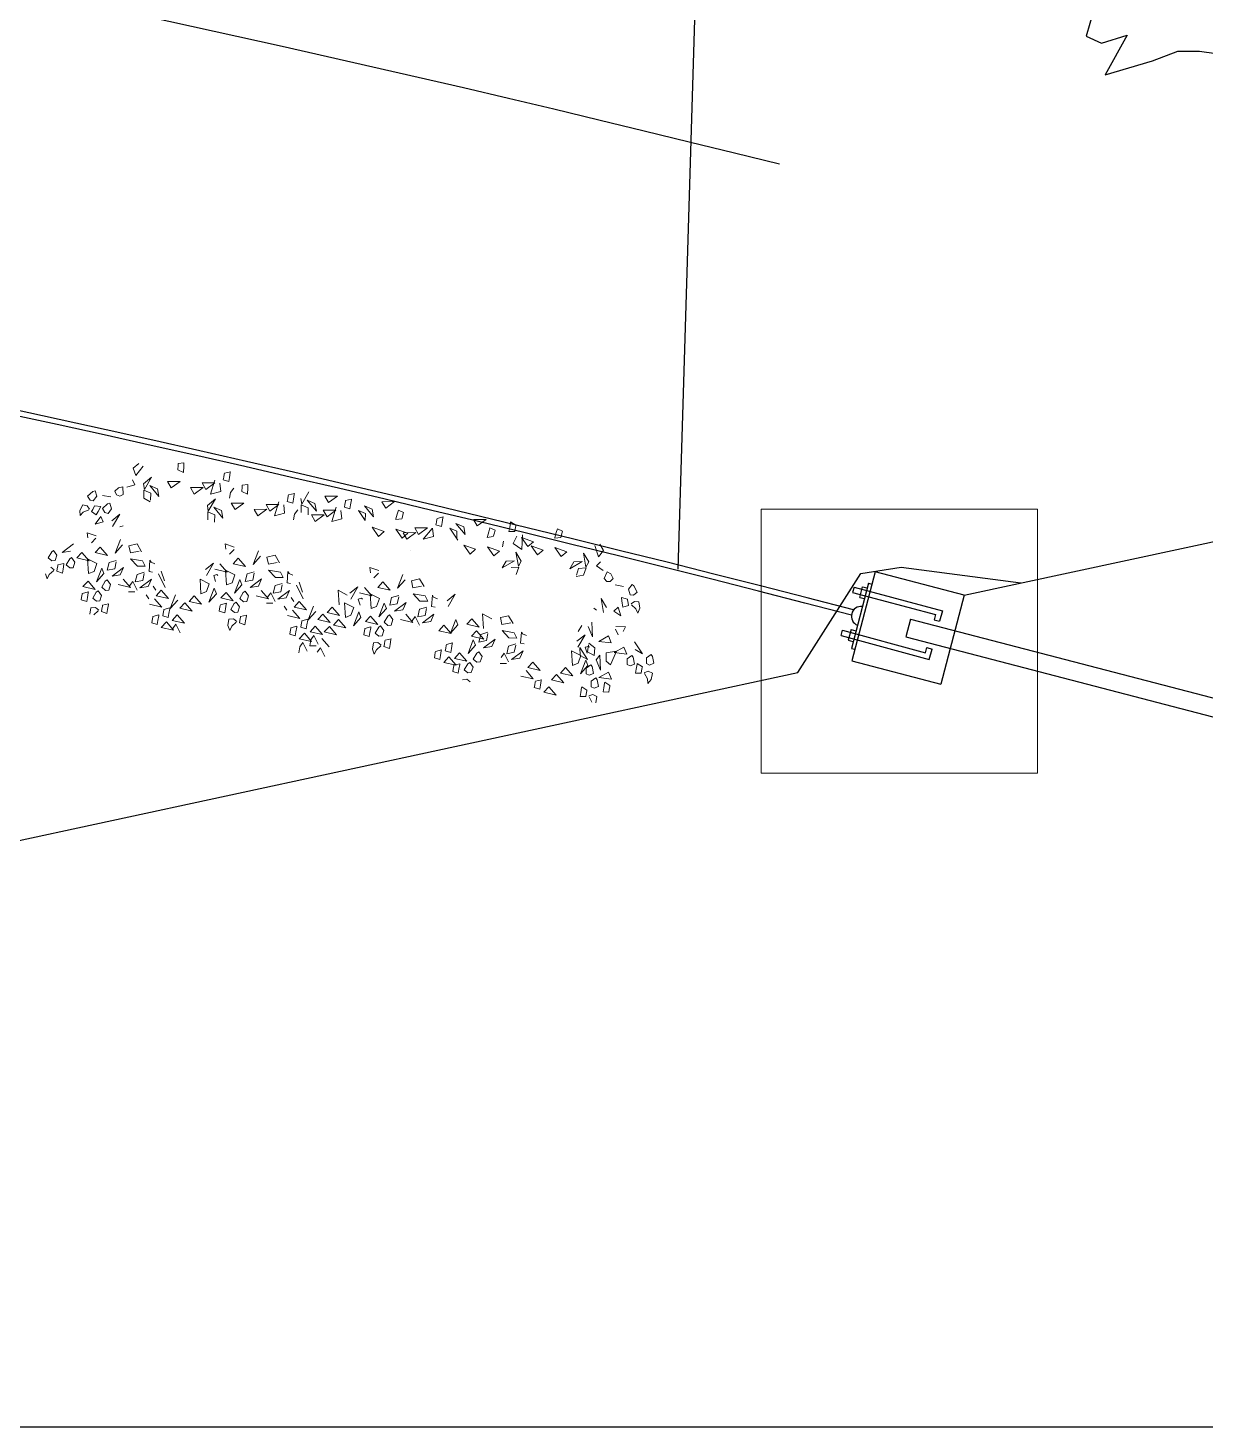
# Model space of a CAD drawing. Header units: metres. Extents: x 10 to 239, y 2 to 253.
# Drawn here: x 52.68 to 59.08, y 224.44 to 232.05 of the extents above; entities that cross this region are included whole.
import ezdxf

# ---------------------------------------------------------------- set-up
doc = ezdxf.new("R2010")
doc.units = ezdxf.units.M
doc.header["$MEASUREMENT"] = 0
doc.layers.add('1', color=7, linetype='Continuous')
doc.layers.add('bloques ARBOLES', color=7, linetype='Continuous', true_color=0xb8d897)
doc.layers.add('bloques veg', color=7, linetype='Continuous', lineweight=0, true_color=0xbbd5a5)

# ---------------------------------------------------------------- blocks, each defined once
blk = doc.blocks.new('A$C144059AC')
at = {"layer": 'bloques veg'}
for p, q in [((0.5767, 0.8238), (0.5495, 0.8168)), ((0.5789, 0.8041), (0.5767, 0.8238)), ((0.3592, 0.7839), (0.3363, 0.7562)), ((0.3363, 0.7562), (0.3554, 0.7228)), ((0.3554, 0.7228), (0.3823, 0.7744)), ((0.5495, 0.8168), (0.5508, 0.8049)), ((0.5508, 0.8049), (0.5526, 0.7891)), ((0.5526, 0.7891), (0.5531, 0.7852)), ((0.5531, 0.7852), (0.582, 0.7765)), ((0.5816, 0.7804), (0.5789, 0.8041)), ((0.582, 0.7765), (0.5816, 0.7804)), ((0.7311, 0.6951), (0.74, 0.7666)), ((0.7661, 0.7549), (0.7776, 0.7161)), ((0.7804, 0.8068), (0.8082, 0.8188)), ((0.7804, 0.8029), (0.7804, 0.8068)), ((0.7804, 0.787), (0.7804, 0.8029)), ((0.7804, 0.7751), (0.7804, 0.787)), ((0.8082, 0.7711), (0.7804, 0.7751)), ((0.8082, 0.8188), (0.8082, 0.8148)), ((0.8082, 0.8148), (0.8082, 0.7909)), ((0.8082, 0.7909), (0.8082, 0.7711)), ((0.9032, 0.7719), (0.876, 0.7649)), ((0.876, 0.7649), (0.8774, 0.753)), ((0.9055, 0.7522), (0.9032, 0.7719)), ((1.107, 0.7549), (1.1348, 0.7668)), ((1.107, 0.751), (1.107, 0.7549)), ((1.1348, 0.7668), (1.1348, 0.7629)), ((1.1348, 0.7629), (1.1348, 0.739)), ((1.2033, 0.787), (1.1794, 0.7217)), ((1.2837, 0.7797), (1.3448, 0.7903)), ((1.3068, 0.7517), (1.2837, 0.7797)), ((1.3448, 0.7903), (1.3068, 0.7517)), ((1.3877, 0.775), (1.4156, 0.7869)), ((1.3877, 0.771), (1.3877, 0.775)), ((1.3877, 0.7551), (1.3877, 0.771)), ((1.3877, 0.7432), (1.3877, 0.7551)), ((1.4156, 0.7869), (1.4156, 0.7829)), ((1.4156, 0.7829), (1.4156, 0.7591)), ((1.4156, 0.7591), (1.4156, 0.7392)), ((1.4828, 0.7656), (1.5364, 0.7203)), ((1.523, 0.7564), (1.4828, 0.7656)), ((1.5364, 0.7203), (1.523, 0.7564)), ((1.5644, 0.7997), (1.6255, 0.8104)), ((1.5876, 0.7717), (1.5644, 0.7997)), ((1.6255, 0.8104), (1.5876, 0.7717)), ((1.6483, 0.7522), (1.6505, 0.7719)), ((1.6505, 0.7719), (1.6777, 0.7649)), ((1.6777, 0.7649), (1.6764, 0.753)), ((1.844, 0.7649), (1.8718, 0.7769)), ((1.844, 0.761), (1.844, 0.7649)), ((1.844, 0.7451), (1.844, 0.761)), ((1.8718, 0.7769), (1.8718, 0.7729)), ((1.8718, 0.7729), (1.8718, 0.7491)), ((1.9793, 0.7463), (1.9391, 0.7556)), ((1.9391, 0.7556), (1.9927, 0.7103)), ((2.0207, 0.7897), (2.0818, 0.8004)), ((2.0438, 0.7617), (2.0207, 0.7897)), ((2.0818, 0.8004), (2.0438, 0.7617)), ((2.1045, 0.7422), (2.1067, 0.7619)), ((2.1067, 0.7619), (2.1339, 0.7549)), ((2.1339, 0.7549), (2.1326, 0.743)), ((2.2296, 0.7968), (2.2018, 0.8087)), ((2.2018, 0.8087), (2.2018, 0.8048)), ((2.2018, 0.8048), (2.2018, 0.7809)), ((2.2018, 0.7809), (2.2018, 0.7611)), ((2.2018, 0.7611), (2.2296, 0.765)), ((2.2296, 0.7928), (2.2296, 0.7968)), ((2.2296, 0.777), (2.2296, 0.7928)), ((2.2296, 0.765), (2.2296, 0.777)), ((2.2788, 0.6851), (2.27, 0.7566)), ((2.4569, 0.7752), (2.428, 0.7664)), ((2.428, 0.7664), (2.4284, 0.7704)), ((2.4284, 0.7704), (2.4311, 0.7941)), ((2.4311, 0.7941), (2.4333, 0.8138)), ((2.4333, 0.8138), (2.4605, 0.8068)), ((2.4574, 0.7791), (2.4569, 0.7752)), ((2.4592, 0.7949), (2.4574, 0.7791)), ((2.4605, 0.8068), (2.4592, 0.7949)), ((2.6546, 0.7128), (2.6277, 0.7644)), ((2.6507, 0.7739), (2.6736, 0.7462)), ((0.3584, 0.6776), (0.342, 0.7002)), ((0.3982, 0.6895), (0.4315, 0.7277)), ((0.4076, 0.6624), (0.3982, 0.6895)), ((0.4315, 0.7277), (0.4076, 0.6624)), ((0.4704, 0.677), (0.4303, 0.6863)), ((0.4303, 0.6863), (0.4838, 0.6409)), ((0.5118, 0.7204), (0.5729, 0.731)), ((0.535, 0.6924), (0.5118, 0.7204)), ((0.5729, 0.731), (0.535, 0.6924)), ((0.6279, 0.7094), (0.689, 0.7201)), ((0.651, 0.6814), (0.6279, 0.7094)), ((0.689, 0.7201), (0.651, 0.6814)), ((0.681, 0.7419), (0.7421, 0.7525)), ((0.7041, 0.7139), (0.681, 0.7419)), ((0.7421, 0.7525), (0.7041, 0.7139)), ((0.7776, 0.7161), (0.7311, 0.6951)), ((0.8381, 0.7436), (0.8262, 0.72)), ((0.8262, 0.72), (0.8264, 0.6908)), ((0.8774, 0.753), (0.8792, 0.7372)), ((0.8792, 0.7372), (0.8796, 0.7333)), ((0.8796, 0.7333), (0.9086, 0.7246)), ((0.9081, 0.7285), (0.9055, 0.7522)), ((0.9086, 0.7246), (0.9081, 0.7285)), ((1.0075, 0.69), (1.0686, 0.7006)), ((1.0307, 0.662), (1.0075, 0.69)), ((1.0686, 0.7006), (1.0307, 0.662)), ((1.0577, 0.6432), (1.0666, 0.7147)), ((1.0926, 0.703), (1.1041, 0.6642)), ((1.107, 0.7351), (1.107, 0.751)), ((1.107, 0.7232), (1.107, 0.7351)), ((1.1348, 0.7192), (1.107, 0.7232)), ((1.1348, 0.739), (1.1348, 0.7192)), ((1.1646, 0.6917), (1.1528, 0.6681)), ((1.1794, 0.7217), (1.17, 0.7488)), ((1.1773, 0.7185), (1.2135, 0.7095)), ((1.1841, 0.6804), (1.1773, 0.7185)), ((1.2021, 0.7456), (1.2557, 0.7003)), ((1.2422, 0.7363), (1.2021, 0.7456)), ((1.2135, 0.7095), (1.2183, 0.6749)), ((1.2352, 0.6776), (1.2963, 0.6882)), ((1.2557, 0.7003), (1.2422, 0.7363)), ((1.2557, 0.7003), (1.2557, 0.7003)), ((1.2557, 0.7003), (1.2557, 0.7003)), ((1.2963, 0.6882), (1.2583, 0.6496)), ((1.2883, 0.71), (1.3494, 0.7207)), ((1.3115, 0.682), (1.2883, 0.71)), ((1.3494, 0.7207), (1.3115, 0.682)), ((1.3385, 0.6633), (1.3473, 0.7347)), ((1.3734, 0.723), (1.3849, 0.6843)), ((1.4156, 0.7392), (1.3877, 0.7432)), ((1.4581, 0.7385), (1.4943, 0.7296)), ((1.498, 0.6954), (1.4581, 0.7385)), ((1.4943, 0.7296), (1.4991, 0.6949)), ((1.5364, 0.7203), (1.5364, 0.7203)), ((1.5364, 0.7203), (1.5364, 0.7203)), ((1.6741, 0.7333), (1.6452, 0.7246)), ((1.6452, 0.7246), (1.6456, 0.7285)), ((1.6456, 0.7285), (1.6483, 0.7522)), ((1.6746, 0.7372), (1.6741, 0.7333)), ((1.6764, 0.753), (1.6746, 0.7372)), ((1.7446, 0.7), (1.8057, 0.7106)), ((1.7677, 0.672), (1.7446, 0.7)), ((1.8057, 0.7106), (1.7677, 0.672)), ((1.7947, 0.6533), (1.8289, 0.7117)), ((1.8296, 0.713), (1.8411, 0.6742)), ((1.844, 0.7332), (1.844, 0.7451)), ((1.8718, 0.7292), (1.844, 0.7332)), ((1.8718, 0.7491), (1.8718, 0.7292)), ((1.9617, 0.6767), (1.9143, 0.7285)), ((1.9143, 0.7285), (1.9506, 0.7195)), ((1.9506, 0.7195), (1.9553, 0.6849)), ((1.9927, 0.7103), (1.9793, 0.7463)), ((1.9927, 0.7103), (1.9927, 0.7103)), ((1.9927, 0.7103), (1.9927, 0.7103)), ((2.1304, 0.7233), (2.1014, 0.7145)), ((2.1014, 0.7145), (2.1019, 0.7185)), ((2.1019, 0.7185), (2.1045, 0.7422)), ((2.1308, 0.7272), (2.1304, 0.7233)), ((2.1326, 0.743), (2.1308, 0.7272)), ((2.1838, 0.71), (2.1836, 0.6808)), ((2.2439, 0.7449), (2.2324, 0.7061)), ((2.2324, 0.7061), (2.2788, 0.6851)), ((2.2679, 0.7425), (2.3059, 0.7039)), ((2.329, 0.7319), (2.2679, 0.7425)), ((2.3059, 0.7039), (2.329, 0.7319)), ((2.321, 0.71), (2.359, 0.6714)), ((2.3821, 0.6994), (2.321, 0.71)), ((2.359, 0.6714), (2.3821, 0.6994)), ((2.4981, 0.7104), (2.437, 0.721)), ((2.437, 0.721), (2.475, 0.6824)), ((2.475, 0.6824), (2.4981, 0.7104)), ((2.5785, 0.7177), (2.6024, 0.6523)), ((2.6118, 0.6795), (2.5785, 0.7177)), ((2.6516, 0.6676), (2.668, 0.6902)), ((2.6736, 0.7462), (2.6546, 0.7128)), ((0.2661, 0.6296), (0.282, 0.6495)), ((0.278, 0.6137), (0.2661, 0.6296)), ((0.282, 0.6495), (0.3019, 0.6574)), ((0.3098, 0.6217), (0.2939, 0.6098)), ((0.3019, 0.6574), (0.3098, 0.6217)), ((0.3215, 0.6599), (0.3584, 0.6776)), ((0.4123, 0.6211), (0.4055, 0.6592)), ((0.4055, 0.6592), (0.4417, 0.6502)), ((0.4462, 0.6084), (0.4123, 0.6211)), ((0.4417, 0.6502), (0.4465, 0.6155)), ((0.4838, 0.6409), (0.4704, 0.677)), ((0.4838, 0.6409), (0.4838, 0.6409)), ((0.4838, 0.6409), (0.4838, 0.6409)), ((0.7247, 0.6376), (0.758, 0.6758)), ((0.7341, 0.6104), (0.7247, 0.6376)), ((0.758, 0.6758), (0.7341, 0.6104)), ((0.7568, 0.6344), (0.8104, 0.589)), ((0.797, 0.6251), (0.7568, 0.6344)), ((0.8104, 0.589), (0.797, 0.6251)), ((0.8384, 0.6685), (0.8995, 0.6791)), ((0.8615, 0.6405), (0.8384, 0.6685)), ((0.8995, 0.6791), (0.8615, 0.6405)), ((0.9544, 0.6575), (1.0155, 0.6682)), ((0.9776, 0.6295), (0.9544, 0.6575)), ((1.0155, 0.6682), (0.9776, 0.6295)), ((1.1041, 0.6642), (1.0577, 0.6432)), ((1.1528, 0.6681), (1.1529, 0.6389)), ((1.2583, 0.6496), (1.2352, 0.6776)), ((1.3849, 0.6843), (1.3385, 0.6633)), ((1.5382, 0.6682), (1.5762, 0.6295)), ((1.5993, 0.6575), (1.5382, 0.6682)), ((1.5762, 0.6295), (1.5993, 0.6575)), ((1.7153, 0.6685), (1.6542, 0.6791)), ((1.6542, 0.6791), (1.6922, 0.6405)), ((1.6915, 0.6676), (1.7526, 0.6782)), ((1.7146, 0.6395), (1.6915, 0.6676)), ((1.6922, 0.6405), (1.7153, 0.6685)), ((1.7526, 0.6782), (1.7146, 0.6395)), ((1.8411, 0.6742), (1.7947, 0.6533)), ((2.0555, 0.6475), (1.9944, 0.6581)), ((1.9944, 0.6581), (2.0324, 0.6195)), ((2.0324, 0.6195), (2.0555, 0.6475)), ((2.1105, 0.6691), (2.1485, 0.6305)), ((2.1716, 0.6585), (2.1105, 0.6691)), ((2.1485, 0.6305), (2.1716, 0.6585)), ((2.2532, 0.6244), (2.1996, 0.579)), ((2.213, 0.6151), (2.2532, 0.6244)), ((2.2853, 0.6276), (2.252, 0.6658)), ((2.252, 0.6658), (2.2759, 0.6004)), ((2.2759, 0.6004), (2.2853, 0.6276)), ((2.5797, 0.6763), (2.5261, 0.6309)), ((2.5261, 0.6309), (2.5396, 0.667)), ((2.5261, 0.6309), (2.5261, 0.6309)), ((2.5261, 0.6309), (2.5261, 0.6309)), ((2.5396, 0.667), (2.5797, 0.6763)), ((2.5683, 0.6402), (2.5635, 0.6055)), ((2.6045, 0.6491), (2.5683, 0.6402)), ((2.5977, 0.6111), (2.6045, 0.6491)), ((2.6024, 0.6523), (2.6118, 0.6795)), ((2.6885, 0.6499), (2.6516, 0.6676)), ((2.6885, 0.6499), (2.6516, 0.6676)), ((2.7081, 0.6474), (2.7002, 0.6117)), ((2.7081, 0.6474), (2.7002, 0.6117)), ((2.728, 0.6395), (2.7081, 0.6474)), ((2.728, 0.6395), (2.7081, 0.6474)), ((2.7439, 0.6196), (2.728, 0.6395)), ((2.7439, 0.6196), (2.728, 0.6395)), ((2.732, 0.6037), (2.7439, 0.6196)), ((2.732, 0.6037), (2.7439, 0.6196)), ((0.1605, 0.6108), (0.1392, 0.5844)), ((0.1392, 0.5844), (0.1543, 0.5668)), ((0.1543, 0.5668), (0.1706, 0.5656)), ((0.1706, 0.6158), (0.1605, 0.6108)), ((0.1832, 0.5907), (0.1706, 0.6158)), ((0.1706, 0.5656), (0.1832, 0.5907)), ((0.2515, 0.6003), (0.2102, 0.5996)), ((0.2419, 0.5627), (0.2205, 0.5363)), ((0.2519, 0.5677), (0.2419, 0.5627)), ((0.2645, 0.5426), (0.2519, 0.5677)), ((0.2939, 0.6098), (0.278, 0.6137)), ((0.732, 0.6073), (0.7683, 0.5983)), ((0.7388, 0.5692), (0.732, 0.6073)), ((0.7683, 0.5983), (0.773, 0.5636)), ((0.8104, 0.589), (0.8104, 0.589)), ((0.8104, 0.589), (0.8104, 0.589)), ((1.7433, 0.589), (1.7433, 0.589)), ((1.7433, 0.589), (1.7433, 0.589)), ((2.1996, 0.579), (2.213, 0.6151)), ((2.1996, 0.579), (2.1996, 0.579)), ((2.1996, 0.579), (2.1996, 0.579)), ((2.278, 0.5972), (2.2417, 0.5883)), ((2.2712, 0.5592), (2.278, 0.5972)), ((2.5638, 0.5983), (2.5977, 0.6111)), ((2.7002, 0.6117), (2.7161, 0.5997)), ((2.7002, 0.6117), (2.7161, 0.5997)), ((2.7161, 0.5997), (2.732, 0.6037)), ((2.7161, 0.5997), (2.732, 0.6037)), ((2.7585, 0.5903), (2.7997, 0.5896)), ((2.7585, 0.5903), (2.7997, 0.5896)), ((2.8268, 0.5807), (2.8394, 0.6058)), ((2.8394, 0.5556), (2.8268, 0.5807)), ((2.8394, 0.6058), (2.8495, 0.6008)), ((2.8557, 0.5568), (2.8394, 0.5556)), ((2.8495, 0.6008), (2.8708, 0.5744)), ((2.8708, 0.5744), (2.8557, 0.5568)), ((0.1228, 0.538), (0.1136, 0.5079)), ((0.1136, 0.5079), (0.1186, 0.4836)), ((0.1186, 0.4836), (0.1317, 0.5023)), ((0.1451, 0.5368), (0.1228, 0.538)), ((0.1317, 0.5023), (0.1562, 0.5184)), ((0.159, 0.5217), (0.1451, 0.5368)), ((0.1562, 0.5184), (0.1562, 0.5184)), ((0.1708, 0.5123), (0.1746, 0.5236)), ((0.196, 0.4998), (0.1708, 0.5123)), ((0.1746, 0.5236), (0.1796, 0.5387)), ((0.1796, 0.5387), (0.1809, 0.5425)), ((0.1809, 0.5425), (0.211, 0.545)), ((0.2022, 0.5186), (0.196, 0.4998)), ((0.2193, 0.4957), (0.1989, 0.4554)), ((0.2098, 0.5412), (0.2022, 0.5186)), ((0.211, 0.545), (0.2098, 0.5412)), ((0.2358, 0.4731), (0.2193, 0.4957)), ((0.2205, 0.5363), (0.2356, 0.5187)), ((0.2356, 0.5187), (0.252, 0.5175)), ((0.252, 0.5175), (0.2645, 0.5426)), ((0.2755, 0.485), (0.3088, 0.5232)), ((0.3088, 0.5232), (0.2849, 0.4578)), ((2.7012, 0.5132), (2.7251, 0.4478)), ((2.7345, 0.475), (2.7012, 0.5132)), ((2.7742, 0.4631), (2.7907, 0.4857)), ((2.7907, 0.4857), (2.8111, 0.4454)), ((2.8291, 0.5325), (2.799, 0.535)), ((2.799, 0.535), (2.8002, 0.5312)), ((2.8002, 0.5312), (2.8077, 0.5086)), ((2.8077, 0.5086), (2.814, 0.4898)), ((2.814, 0.4898), (2.8392, 0.5023)), ((2.8304, 0.5287), (2.8291, 0.5325)), ((2.8354, 0.5136), (2.8304, 0.5287)), ((2.8392, 0.5023), (2.8354, 0.5136)), ((2.851, 0.5116), (2.8649, 0.5268)), ((2.8537, 0.5084), (2.8537, 0.5084)), ((2.8783, 0.4923), (2.8537, 0.5084)), ((2.8649, 0.5268), (2.8871, 0.5279)), ((2.8914, 0.4736), (2.8783, 0.4923)), ((2.8871, 0.5279), (2.8964, 0.4979)), ((2.8964, 0.4979), (2.8914, 0.4736)), ((0.1989, 0.4554), (0.2358, 0.4731)), ((0.3203, 0.4629), (0.3346, 0.47)), ((0.8889, 0.4592), (0.8425, 0.4663)), ((0.8425, 0.4663), (0.8508, 0.4413)), ((0.8715, 0.4207), (0.8897, 0.4465)), ((1.0084, 0.4612), (0.9941, 0.3904)), ((0.9941, 0.3904), (1.0234, 0.4369)), ((1.0925, 0.453), (1.0547, 0.4372)), ((1.0547, 0.4372), (1.0677, 0.4047)), ((1.0677, 0.4047), (1.1085, 0.4197)), ((1.1211, 0.4195), (1.0925, 0.453)), ((1.1085, 0.4197), (1.1085, 0.4197)), ((1.5595, 0.4713), (1.5677, 0.4463)), ((1.6059, 0.4643), (1.5595, 0.4713)), ((1.5885, 0.4257), (1.6066, 0.4515)), ((1.6348, 0.4129), (1.6149, 0.3825)), ((1.6768, 0.3787), (1.6348, 0.4129)), ((1.7254, 0.4662), (1.7111, 0.3954)), ((1.7111, 0.3954), (1.7404, 0.4419)), ((1.8095, 0.4581), (1.7716, 0.4422)), ((1.7716, 0.4422), (1.7847, 0.4097)), ((1.7847, 0.4097), (1.8254, 0.4247)), ((1.8381, 0.4245), (1.8095, 0.4581)), ((1.8254, 0.4247), (1.8254, 0.4247)), ((1.9601, 0.3757), (1.9934, 0.4139)), ((1.9934, 0.4139), (1.9695, 0.3486)), ((2.6897, 0.4528), (2.6754, 0.46)), ((2.8111, 0.4454), (2.7742, 0.4631)), ((0.1671, 0.407), (0.1754, 0.382)), ((0.2136, 0.3999), (0.1671, 0.407)), ((0.1962, 0.3614), (0.2143, 0.3871)), ((0.2425, 0.3486), (0.2226, 0.3181)), ((0.2845, 0.3144), (0.2425, 0.3486)), ((0.3331, 0.4019), (0.3188, 0.3311)), ((0.3188, 0.3311), (0.3481, 0.3776)), ((0.4172, 0.3937), (0.3793, 0.3778)), ((0.3793, 0.3778), (0.3924, 0.3454)), ((0.3924, 0.3454), (0.4331, 0.3604)), ((0.4458, 0.3601), (0.4172, 0.3937)), ((0.4331, 0.3604), (0.4331, 0.3604)), ((0.7684, 0.3264), (0.8017, 0.3646)), ((0.8017, 0.3646), (0.7778, 0.2993)), ((0.8757, 0.3321), (0.8337, 0.3662)), ((0.9178, 0.4079), (0.898, 0.3775)), ((0.898, 0.3775), (0.9599, 0.3737)), ((0.9599, 0.3737), (0.9178, 0.4079)), ((1.0055, 0.3563), (0.9732, 0.3398)), ((1.0057, 0.3142), (1.0066, 0.3492)), ((1.0066, 0.3492), (1.0066, 0.3492)), ((1.133, 0.3755), (1.0733, 0.376)), ((1.0733, 0.376), (1.1122, 0.3465)), ((1.1122, 0.3465), (1.1503, 0.3518)), ((1.1503, 0.3518), (1.133, 0.3755)), ((1.1751, 0.3763), (1.1679, 0.3846)), ((1.1679, 0.3846), (1.1733, 0.3306)), ((1.1949, 0.3718), (1.1751, 0.3763)), ((1.4853, 0.3315), (1.5186, 0.3696)), ((1.5186, 0.3696), (1.4947, 0.3043)), ((1.5927, 0.3371), (1.5506, 0.3712)), ((1.6318, 0.3299), (1.5833, 0.3455)), ((1.5833, 0.3455), (1.6001, 0.2755)), ((1.6149, 0.3825), (1.6768, 0.3787)), ((1.6901, 0.3448), (1.6876, 0.3062)), ((1.7224, 0.3613), (1.6901, 0.3448)), ((1.7226, 0.3192), (1.7235, 0.3542)), ((1.7235, 0.3542), (1.7235, 0.3542)), ((1.7903, 0.381), (1.8291, 0.3515)), ((1.8499, 0.3805), (1.7903, 0.381)), ((1.8291, 0.3515), (1.8673, 0.3568)), ((1.8673, 0.3568), (1.8499, 0.3805)), ((1.8849, 0.3897), (1.8903, 0.3356)), ((1.8921, 0.3813), (1.8849, 0.3897)), ((1.9118, 0.3768), (1.8921, 0.3813)), ((2.2695, 0.354), (2.2316, 0.3382)), ((2.298, 0.3205), (2.2695, 0.354)), ((2.6307, 0.3678), (2.6176, 0.3353)), ((2.6912, 0.3211), (2.6619, 0.3676)), ((2.6769, 0.3919), (2.6912, 0.3211)), ((2.8138, 0.3514), (2.7957, 0.3771)), ((2.7964, 0.3899), (2.8428, 0.397)), ((2.8428, 0.397), (2.8346, 0.3719)), ((0.012, 0.2859), (0.0001, 0.2541)), ((0.0199, 0.2938), (0.012, 0.2859)), ((0.0398, 0.274), (0.0199, 0.2938)), ((0.0627, 0.291), (0.1109, 0.342)), ((0.1016, 0.3047), (0.0627, 0.291)), ((0.1583, 0.3069), (0.1385, 0.2765)), ((0.1385, 0.2765), (0.2004, 0.2727)), ((0.2004, 0.2727), (0.1583, 0.3069)), ((0.2395, 0.2655), (0.191, 0.2812)), ((0.191, 0.2812), (0.2078, 0.2112)), ((0.2226, 0.3181), (0.2845, 0.3144)), ((0.2978, 0.2805), (0.2953, 0.2419)), ((0.3301, 0.297), (0.2978, 0.2805)), ((0.3303, 0.2549), (0.3312, 0.2899)), ((0.3312, 0.2899), (0.3312, 0.2899)), ((0.398, 0.3167), (0.4368, 0.2872)), ((0.4576, 0.3162), (0.398, 0.3167)), ((0.4368, 0.2872), (0.4749, 0.2925)), ((0.4749, 0.2925), (0.4576, 0.3162)), ((0.4926, 0.3253), (0.498, 0.2712)), ((0.4997, 0.3169), (0.4926, 0.3253)), ((0.5195, 0.3124), (0.4997, 0.3169)), ((0.5797, 0.2387), (0.556, 0.283)), ((0.7985, 0.2608), (0.75, 0.2765)), ((0.75, 0.2765), (0.7668, 0.2064)), ((0.8132, 0.3043), (0.8274, 0.3114)), ((0.8273, 0.2773), (0.8132, 0.3043)), ((0.8138, 0.3358), (0.8757, 0.3321)), ((0.8274, 0.3114), (0.8333, 0.3082)), ((0.8663, 0.3405), (0.8831, 0.2705)), ((0.9148, 0.3248), (0.8663, 0.3405)), ((0.8831, 0.2705), (0.9077, 0.2851)), ((0.9077, 0.2851), (0.9148, 0.3248)), ((0.9422, 0.3074), (0.9279, 0.2366)), ((0.9279, 0.2366), (0.9572, 0.2831)), ((0.9572, 0.2831), (0.9422, 0.3074)), ((0.9732, 0.3398), (0.9707, 0.3012)), ((0.9707, 0.3012), (1.0057, 0.3142)), ((0.9983, 0.277), (1.0465, 0.3281)), ((1.0372, 0.2908), (0.9983, 0.277)), ((1.0465, 0.3281), (1.0372, 0.2908)), ((1.0465, 0.3281), (1.0465, 0.3281)), ((1.0465, 0.3281), (1.0465, 0.3281)), ((1.1177, 0.3065), (1.1152, 0.2679)), ((1.1152, 0.2679), (1.1502, 0.2808)), ((1.15, 0.3229), (1.1177, 0.3065)), ((1.1429, 0.2437), (1.191, 0.2948)), ((1.1502, 0.2808), (1.1511, 0.3158)), ((1.1511, 0.3158), (1.1511, 0.3158)), ((1.1733, 0.3306), (1.1715, 0.3327)), ((1.1733, 0.3306), (1.1904, 0.3292)), ((1.191, 0.2948), (1.1817, 0.2574)), ((1.2203, 0.3257), (1.2641, 0.2656)), ((1.255, 0.2981), (1.2313, 0.3424)), ((1.4254, 0.3358), (1.4422, 0.2657)), ((1.4739, 0.3201), (1.4254, 0.3358)), ((1.467, 0.2815), (1.4838, 0.2114)), ((1.5155, 0.2658), (1.467, 0.2815)), ((1.5301, 0.3093), (1.5444, 0.3164)), ((1.5443, 0.2823), (1.5301, 0.3093)), ((1.5308, 0.3408), (1.5927, 0.3371)), ((1.5444, 0.3164), (1.5503, 0.3132)), ((1.6001, 0.2755), (1.6247, 0.2901)), ((1.6247, 0.2901), (1.6318, 0.3299)), ((1.6592, 0.3125), (1.6449, 0.2416)), ((1.6449, 0.2416), (1.6742, 0.2882)), ((1.6742, 0.2882), (1.6592, 0.3125)), ((1.6876, 0.3062), (1.7226, 0.3192)), ((1.7153, 0.2821), (1.7635, 0.3331)), ((1.7542, 0.2958), (1.7153, 0.2821)), ((1.7635, 0.3331), (1.7542, 0.2958)), ((1.7635, 0.3331), (1.7635, 0.3331)), ((1.7635, 0.3331), (1.7635, 0.3331)), ((1.8135, 0.2425), (1.7715, 0.2766)), ((1.8347, 0.3115), (1.8322, 0.2729)), ((1.8322, 0.2729), (1.8672, 0.2859)), ((1.867, 0.3279), (1.8347, 0.3115)), ((1.8598, 0.2487), (1.908, 0.2998)), ((1.8672, 0.2859), (1.8681, 0.3208)), ((1.8681, 0.3208), (1.8681, 0.3208)), ((1.8903, 0.3356), (1.8885, 0.3377)), ((1.8903, 0.3356), (1.9074, 0.3342)), ((1.908, 0.2998), (1.8987, 0.2624)), ((2.0177, 0.2927), (2.0034, 0.2218)), ((2.0327, 0.2684), (2.0177, 0.2927)), ((2.0948, 0.3089), (2.0749, 0.2785)), ((2.0749, 0.2785), (2.1368, 0.2747)), ((2.1368, 0.2747), (2.0948, 0.3089)), ((2.1909, 0.3251), (2.1424, 0.3408)), ((2.1424, 0.3408), (2.1592, 0.2708)), ((2.2316, 0.3382), (2.2447, 0.3057)), ((2.2447, 0.3057), (2.2854, 0.3207)), ((2.2503, 0.277), (2.2891, 0.2475)), ((2.3099, 0.2765), (2.2503, 0.277)), ((2.2854, 0.3207), (2.2854, 0.3207)), ((2.3272, 0.2528), (2.3099, 0.2765)), ((2.3449, 0.2856), (2.3502, 0.2316)), ((2.352, 0.2773), (2.3449, 0.2856)), ((2.3718, 0.2728), (2.352, 0.2773)), ((2.6206, 0.2868), (2.6539, 0.325)), ((2.6539, 0.325), (2.63, 0.2596)), ((2.6788, 0.2798), (2.6788, 0.2798)), ((2.6797, 0.2449), (2.6788, 0.2798)), ((2.6799, 0.2869), (2.7122, 0.2705)), ((2.7255, 0.3044), (2.7675, 0.3385)), ((2.7874, 0.3081), (2.7255, 0.3044)), ((2.7675, 0.3385), (2.7874, 0.3081)), ((2.8096, 0.2627), (2.8517, 0.2969)), ((2.8517, 0.2969), (2.8715, 0.2665)), ((2.9473, 0.2809), (2.8991, 0.332)), ((2.9084, 0.2947), (2.9473, 0.2809)), ((2.9702, 0.264), (2.9901, 0.2838)), ((2.9901, 0.2838), (2.998, 0.2759)), ((2.998, 0.2759), (3.0099, 0.2441)), ((0.0001, 0.2541), (0.0199, 0.2422)), ((0.0199, 0.2422), (0.0358, 0.2462)), ((0.0387, 0.2008), (0.0208, 0.2108)), ((0.0358, 0.2462), (0.0398, 0.274)), ((0.0529, 0.2275), (0.0807, 0.2394)), ((0.0529, 0.2235), (0.0529, 0.2275)), ((0.0529, 0.2077), (0.0529, 0.2235)), ((0.0529, 0.1957), (0.0529, 0.2077)), ((0.0807, 0.2394), (0.0807, 0.2355)), ((0.0807, 0.2355), (0.0807, 0.2116)), ((0.0807, 0.2116), (0.0807, 0.1918)), ((0.1044, 0.266), (0.0925, 0.2342)), ((0.0925, 0.2342), (0.1123, 0.2223)), ((0.1123, 0.2739), (0.1044, 0.266)), ((0.1322, 0.2541), (0.1123, 0.2739)), ((0.1123, 0.2223), (0.1282, 0.2262)), ((0.1282, 0.2262), (0.1322, 0.2541)), ((0.2078, 0.2112), (0.2324, 0.2257)), ((0.2324, 0.2257), (0.2395, 0.2655)), ((0.2668, 0.2481), (0.2526, 0.1773)), ((0.2526, 0.1773), (0.2819, 0.2238)), ((0.2819, 0.2238), (0.2668, 0.2481)), ((0.2953, 0.2419), (0.3303, 0.2549)), ((0.323, 0.2177), (0.3712, 0.2688)), ((0.3618, 0.2314), (0.323, 0.2177)), ((0.3712, 0.2688), (0.3618, 0.2314)), ((0.3712, 0.2688), (0.3712, 0.2688)), ((0.3712, 0.2688), (0.3712, 0.2688)), ((0.4212, 0.1781), (0.3791, 0.2123)), ((0.4273, 0.2088), (0.4154, 0.1852)), ((0.4551, 0.1709), (0.4273, 0.2088)), ((0.4424, 0.2471), (0.4399, 0.2086)), ((0.4399, 0.2086), (0.4749, 0.2215)), ((0.4746, 0.2636), (0.4424, 0.2471)), ((0.4675, 0.1844), (0.5157, 0.2354)), ((0.4749, 0.2215), (0.4757, 0.2565)), ((0.4757, 0.2565), (0.4757, 0.2565)), ((0.498, 0.2712), (0.4962, 0.2733)), ((0.498, 0.2712), (0.515, 0.2699)), ((0.5157, 0.2354), (0.5064, 0.1981)), ((0.545, 0.2664), (0.5888, 0.2063)), ((0.7668, 0.2064), (0.7914, 0.221)), ((0.7914, 0.221), (0.7985, 0.2608)), ((0.8259, 0.2434), (0.8116, 0.1725)), ((0.8116, 0.1725), (0.8409, 0.2191)), ((0.8409, 0.2191), (0.8259, 0.2434)), ((0.8865, 0.2328), (0.8666, 0.2024)), ((0.9286, 0.1987), (0.8865, 0.2328)), ((0.9699, 0.2465), (0.958, 0.2147)), ((0.958, 0.2147), (0.9779, 0.2028)), ((0.9779, 0.2545), (0.9699, 0.2465)), ((0.9977, 0.2346), (0.9779, 0.2545)), ((0.9779, 0.2028), (0.9938, 0.2068)), ((0.9938, 0.2068), (0.9977, 0.2346)), ((1.0346, 0.2412), (1.0965, 0.2374)), ((1.0965, 0.2374), (1.0545, 0.2716)), ((1.1026, 0.2681), (1.0908, 0.2445)), ((1.0909, 0.2153), (1.1219, 0.2207)), ((1.1304, 0.2303), (1.1026, 0.2681)), ((1.1219, 0.2207), (1.1219, 0.2207)), ((1.1817, 0.2574), (1.1429, 0.2437)), ((1.1952, 0.198), (1.1789, 0.2149)), ((1.2208, 0.245), (1.2046, 0.262)), ((1.2476, 0.2493), (1.2277, 0.2189)), ((1.2277, 0.2189), (1.2897, 0.2152)), ((1.2897, 0.2152), (1.2476, 0.2493)), ((1.3207, 0.2391), (1.3064, 0.1683)), ((1.3064, 0.1683), (1.3357, 0.2148)), ((1.3717, 0.2084), (1.3519, 0.178)), ((1.4138, 0.1743), (1.3717, 0.2084)), ((1.4107, 0.2493), (1.3908, 0.2189)), ((1.3908, 0.2189), (1.4527, 0.2152)), ((1.4527, 0.2152), (1.4107, 0.2493)), ((1.4838, 0.2114), (1.5084, 0.226)), ((1.5084, 0.226), (1.5155, 0.2658)), ((1.5429, 0.2484), (1.5286, 0.1776)), ((1.5286, 0.1776), (1.5579, 0.2241)), ((1.5579, 0.2241), (1.5429, 0.2484)), ((1.6035, 0.2379), (1.5836, 0.2074)), ((1.5836, 0.2074), (1.6455, 0.2037)), ((1.6455, 0.2037), (1.6035, 0.2379)), ((1.6869, 0.2515), (1.675, 0.2198)), ((1.675, 0.2198), (1.6948, 0.2078)), ((1.6948, 0.2595), (1.6869, 0.2515)), ((1.7147, 0.2396), (1.6948, 0.2595)), ((1.6948, 0.2078), (1.7107, 0.2118)), ((1.7107, 0.2118), (1.7147, 0.2396)), ((1.7516, 0.2462), (1.8135, 0.2425)), ((1.8196, 0.2731), (1.8077, 0.2495)), ((1.8474, 0.2353), (1.8196, 0.2731)), ((1.8389, 0.2257), (1.8389, 0.2257)), ((1.8987, 0.2624), (1.8598, 0.2487)), ((1.9646, 0.2544), (1.9447, 0.2239)), ((1.9447, 0.2239), (2.0066, 0.2202)), ((2.0066, 0.2202), (1.9646, 0.2544)), ((2.0034, 0.2218), (2.0327, 0.2684)), ((2.1191, 0.2085), (2.1048, 0.1376)), ((2.1277, 0.2544), (2.1078, 0.2239)), ((2.1078, 0.2239), (2.1697, 0.2202)), ((2.1341, 0.1841), (2.1191, 0.2085)), ((2.1697, 0.2202), (2.1277, 0.2544)), ((2.1501, 0.2408), (2.1476, 0.2022)), ((2.1476, 0.2022), (2.1826, 0.2152)), ((2.1824, 0.2573), (2.1501, 0.2408)), ((2.1752, 0.178), (2.2234, 0.2291)), ((2.1826, 0.2152), (2.1835, 0.2502)), ((2.1835, 0.2502), (2.1835, 0.2502)), ((2.2234, 0.2291), (2.2141, 0.1918)), ((2.2234, 0.2291), (2.2234, 0.2291)), ((2.2234, 0.2291), (2.2234, 0.2291)), ((2.2891, 0.2475), (2.3272, 0.2528)), ((2.2946, 0.2075), (2.2921, 0.1689)), ((2.3269, 0.2239), (2.2946, 0.2075)), ((2.3271, 0.1819), (2.328, 0.2168)), ((2.328, 0.2168), (2.328, 0.2168)), ((2.3502, 0.2316), (2.3484, 0.2337)), ((2.3502, 0.2316), (2.3673, 0.2302)), ((2.6508, 0.2211), (2.6023, 0.2368)), ((2.6023, 0.2368), (2.6191, 0.1667)), ((2.6388, 0.2588), (2.6388, 0.2588)), ((2.6388, 0.2588), (2.6388, 0.2588)), ((2.687, 0.2077), (2.6388, 0.2588)), ((2.6388, 0.2588), (2.6481, 0.2214)), ((2.6437, 0.1813), (2.6508, 0.2211)), ((2.6481, 0.2214), (2.687, 0.2077)), ((2.6654, 0.2647), (2.6797, 0.2718)), ((2.6795, 0.2376), (2.6654, 0.2647)), ((2.6797, 0.2718), (2.6856, 0.2685)), ((2.7147, 0.2319), (2.6797, 0.2449)), ((2.7122, 0.2705), (2.7147, 0.2319)), ((2.7281, 0.2138), (2.7431, 0.2381)), ((2.7574, 0.1673), (2.7281, 0.2138)), ((2.7431, 0.2381), (2.7574, 0.1673)), ((2.7705, 0.2555), (2.819, 0.2712)), ((2.7776, 0.2157), (2.7705, 0.2555)), ((2.8022, 0.2012), (2.7776, 0.2157)), ((2.819, 0.2712), (2.8022, 0.2012)), ((2.8715, 0.2665), (2.8096, 0.2627)), ((2.8778, 0.244), (2.8977, 0.2639)), ((2.8818, 0.2162), (2.8778, 0.244)), ((2.8977, 0.2123), (2.8818, 0.2162)), ((2.8977, 0.2639), (2.9056, 0.256)), ((2.9175, 0.2242), (2.8977, 0.2123)), ((2.9056, 0.256), (2.9175, 0.2242)), ((2.9571, 0.2175), (2.9293, 0.2294)), ((2.9293, 0.2294), (2.9293, 0.2254)), ((2.9293, 0.2254), (2.9293, 0.2016)), ((2.9571, 0.2135), (2.9571, 0.2175)), ((2.9571, 0.1976), (2.9571, 0.2135)), ((2.9742, 0.2362), (2.9702, 0.264)), ((2.9901, 0.2322), (2.9742, 0.2362)), ((3.0099, 0.2441), (2.9901, 0.2322)), ((0, 0.1735), (0.0124, 0.152)), ((0.0124, 0.152), (0.0189, 0.1738)), ((0.0189, 0.1738), (0.0371, 0.1969)), ((0.0371, 0.1969), (0.0371, 0.1969)), ((0.0807, 0.1918), (0.0529, 0.1957)), ((0.2112, 0.1735), (0.1913, 0.1431)), ((0.1913, 0.1431), (0.2532, 0.1394)), ((0.2532, 0.1394), (0.2112, 0.1735)), ((0.2946, 0.1872), (0.2827, 0.1554)), ((0.2827, 0.1554), (0.3025, 0.1435)), ((0.3025, 0.1951), (0.2946, 0.1872)), ((0.3224, 0.1753), (0.3025, 0.1951)), ((0.3025, 0.1435), (0.3184, 0.1475)), ((0.3184, 0.1475), (0.3224, 0.1753)), ((0.3593, 0.1819), (0.4212, 0.1781)), ((0.4156, 0.156), (0.4466, 0.1614)), ((0.4466, 0.1614), (0.4466, 0.1614)), ((0.5064, 0.1981), (0.4675, 0.1844)), ((0.5198, 0.1387), (0.5035, 0.1556)), ((0.5455, 0.1857), (0.5292, 0.2026)), ((0.5886, 0.1089), (0.5466, 0.143)), ((0.5723, 0.19), (0.5524, 0.1596)), ((0.5524, 0.1596), (0.6143, 0.1559)), ((0.6143, 0.1559), (0.5723, 0.19)), ((0.6453, 0.1798), (0.6311, 0.109)), ((0.6311, 0.109), (0.6604, 0.1555)), ((0.6964, 0.1491), (0.6765, 0.1187)), ((0.7384, 0.115), (0.6964, 0.1491)), ((0.7353, 0.19), (0.7155, 0.1596)), ((0.7155, 0.1596), (0.7774, 0.1559)), ((0.7774, 0.1559), (0.7353, 0.19)), ((0.8666, 0.2024), (0.9286, 0.1987)), ((0.8693, 0.1692), (0.8971, 0.1811)), ((0.8693, 0.1652), (0.8693, 0.1692)), ((0.8693, 0.1493), (0.8693, 0.1652)), ((0.8693, 0.1374), (0.8693, 0.1493)), ((0.8971, 0.1334), (0.8693, 0.1374)), ((0.8971, 0.1811), (0.8971, 0.1771)), ((0.8971, 0.1771), (0.8971, 0.1533)), ((0.8971, 0.1533), (0.8971, 0.1334)), ((0.9354, 0.1871), (0.9235, 0.1553)), ((0.9235, 0.1553), (0.9434, 0.1434)), ((0.9434, 0.1951), (0.9354, 0.1871)), ((0.9632, 0.1752), (0.9434, 0.1951)), ((0.9434, 0.1434), (0.9593, 0.1474)), ((0.9593, 0.1474), (0.9632, 0.1752)), ((0.9763, 0.1287), (1.0041, 0.1406)), ((1.0041, 0.1406), (1.0041, 0.1367)), ((1.2021, 0.1719), (1.264, 0.1682)), ((1.264, 0.1682), (1.222, 0.2023)), ((1.2759, 0.1591), (1.3038, 0.1711)), ((1.2759, 0.1552), (1.2759, 0.1591)), ((1.2759, 0.1393), (1.2759, 0.1552)), ((1.2759, 0.1274), (1.2759, 0.1393)), ((1.3038, 0.1711), (1.3038, 0.1671)), ((1.3038, 0.1671), (1.3038, 0.1432)), ((1.3038, 0.1432), (1.3038, 0.1234)), ((1.3453, 0.1434), (1.3255, 0.113)), ((1.3874, 0.1092), (1.3453, 0.1434)), ((1.3519, 0.178), (1.4138, 0.1743)), ((1.4134, 0.1541), (1.3935, 0.1237)), ((1.4554, 0.12), (1.4134, 0.1541)), ((1.4523, 0.195), (1.4324, 0.1646)), ((1.4324, 0.1646), (1.4943, 0.1609)), ((1.4943, 0.1609), (1.4523, 0.195)), ((1.5862, 0.1742), (1.614, 0.1861)), ((1.5862, 0.1702), (1.5862, 0.1742)), ((1.5862, 0.1543), (1.5862, 0.1702)), ((1.5862, 0.1424), (1.5862, 0.1543)), ((1.614, 0.1384), (1.5862, 0.1424)), ((1.614, 0.1861), (1.614, 0.1821)), ((1.614, 0.1821), (1.614, 0.1583)), ((1.614, 0.1583), (1.614, 0.1384)), ((1.6524, 0.1921), (1.6405, 0.1603)), ((1.6405, 0.1603), (1.6603, 0.1484)), ((1.6603, 0.2001), (1.6524, 0.1921)), ((1.6802, 0.1802), (1.6603, 0.2001)), ((1.6603, 0.1484), (1.6762, 0.1524)), ((1.6762, 0.1524), (1.6802, 0.1802)), ((1.6933, 0.1337), (1.7211, 0.1457)), ((1.7211, 0.1457), (1.7211, 0.1417)), ((1.7211, 0.1417), (1.7211, 0.1178)), ((1.9929, 0.1641), (2.0207, 0.1761)), ((1.9929, 0.1602), (1.9929, 0.1641)), ((1.9929, 0.1443), (1.9929, 0.1602)), ((1.9929, 0.1324), (1.9929, 0.1443)), ((2.0207, 0.1761), (2.0207, 0.1721)), ((2.0207, 0.1721), (2.0207, 0.1483)), ((2.0207, 0.1483), (2.0207, 0.1284)), ((2.1048, 0.1376), (2.1341, 0.1841)), ((2.1468, 0.1475), (2.1349, 0.1157)), ((2.1548, 0.1555), (2.1468, 0.1475)), ((2.1747, 0.1356), (2.1548, 0.1555)), ((2.2141, 0.1918), (2.1752, 0.178)), ((2.2796, 0.1691), (2.2677, 0.1455)), ((2.3074, 0.1313), (2.2796, 0.1691)), ((2.2921, 0.1689), (2.3271, 0.1819)), ((2.3198, 0.1447), (2.368, 0.1958)), ((2.3587, 0.1584), (2.3198, 0.1447)), ((2.368, 0.1958), (2.3587, 0.1584)), ((2.4245, 0.1503), (2.4047, 0.1199)), ((2.4666, 0.1162), (2.4245, 0.1503)), ((2.5876, 0.1503), (2.5677, 0.1199)), ((2.6296, 0.1162), (2.5876, 0.1503)), ((2.6191, 0.1667), (2.6437, 0.1813)), ((2.6782, 0.2037), (2.6639, 0.1329)), ((2.6639, 0.1329), (2.6932, 0.1794)), ((2.6932, 0.1794), (2.6782, 0.2037)), ((2.6876, 0.1653), (2.7075, 0.1851)), ((2.6916, 0.1375), (2.6876, 0.1653)), ((2.7075, 0.1335), (2.6916, 0.1375)), ((2.7075, 0.1851), (2.7154, 0.1772)), ((2.7273, 0.1454), (2.7075, 0.1335)), ((2.7154, 0.1772), (2.7273, 0.1454)), ((2.7568, 0.1294), (2.7988, 0.1635)), ((2.7988, 0.1635), (2.8187, 0.1331)), ((2.9293, 0.2016), (2.9293, 0.1818)), ((2.9293, 0.1818), (2.9571, 0.1857)), ((2.9571, 0.1857), (2.9571, 0.1976)), ((2.9713, 0.1908), (2.9892, 0.2008)), ((2.9911, 0.1638), (2.9729, 0.1869)), ((2.9729, 0.1869), (2.9729, 0.1869)), ((2.9892, 0.2008), (3.0107, 0.1949)), ((2.9976, 0.1419), (2.9911, 0.1638)), ((3.01, 0.1635), (2.9976, 0.1419)), ((3.0107, 0.1949), (3.01, 0.1635)), ((0.1939, 0.1098), (0.2217, 0.1218)), ((0.1939, 0.1059), (0.1939, 0.1098)), ((0.1939, 0.09), (0.1939, 0.1059)), ((0.1939, 0.0781), (0.1939, 0.09)), ((0.2217, 0.0741), (0.1939, 0.0781)), ((0.2217, 0.1218), (0.2217, 0.1178)), ((0.2217, 0.1178), (0.2217, 0.094)), ((0.2217, 0.094), (0.2217, 0.0741)), ((0.2601, 0.1278), (0.2481, 0.096)), ((0.2481, 0.096), (0.268, 0.0841)), ((0.268, 0.1357), (0.2601, 0.1278)), ((0.2879, 0.1159), (0.268, 0.1357)), ((0.268, 0.0841), (0.2839, 0.0881)), ((0.2839, 0.0881), (0.2879, 0.1159)), ((0.3009, 0.0694), (0.3288, 0.0813)), ((0.3009, 0.0654), (0.3009, 0.0694)), ((0.3288, 0.0813), (0.3288, 0.0773)), ((0.3288, 0.0773), (0.3288, 0.0535)), ((0.5267, 0.1126), (0.5886, 0.1089)), ((0.5535, 0.0571), (0.5814, 0.069)), ((0.5814, 0.069), (0.5814, 0.065)), ((0.6006, 0.0998), (0.6284, 0.1117)), ((0.6006, 0.0958), (0.6006, 0.0998)), ((0.6006, 0.08), (0.6006, 0.0958)), ((0.6006, 0.068), (0.6006, 0.08)), ((0.6284, 0.1117), (0.6284, 0.1078)), ((0.6284, 0.1078), (0.6284, 0.0839)), ((0.6284, 0.0839), (0.6284, 0.0641)), ((0.67, 0.0841), (0.6501, 0.0537)), ((0.712, 0.0499), (0.67, 0.0841)), ((0.6765, 0.1187), (0.7384, 0.115)), ((0.9442, 0.112), (0.9227, 0.1061)), ((0.9227, 0.1061), (0.9234, 0.0747)), ((0.9234, 0.0747), (0.9358, 0.0532)), ((0.9358, 0.0532), (0.9423, 0.075)), ((0.9423, 0.075), (0.9605, 0.0981)), ((0.9621, 0.102), (0.9442, 0.112)), ((0.9605, 0.0981), (0.9605, 0.0981)), ((0.9763, 0.1248), (0.9763, 0.1287)), ((0.9763, 0.1089), (0.9763, 0.1248)), ((0.9763, 0.0969), (0.9763, 0.1089)), ((1.0041, 0.093), (0.9763, 0.0969)), ((1.0041, 0.1367), (1.0041, 0.1128)), ((1.0041, 0.1128), (1.0041, 0.093)), ((1.2289, 0.1164), (1.2567, 0.1283)), ((1.2289, 0.1124), (1.2289, 0.1164)), ((1.2289, 0.0965), (1.2289, 0.1124)), ((1.2289, 0.0846), (1.2289, 0.0965)), ((1.2567, 0.0806), (1.2289, 0.0846)), ((1.2567, 0.1283), (1.2567, 0.1243)), ((1.2567, 0.1243), (1.2567, 0.1005)), ((1.2567, 0.1005), (1.2567, 0.0806)), ((1.3038, 0.1234), (1.2759, 0.1274)), ((1.2983, 0.1007), (1.2784, 0.0702)), ((1.2784, 0.0702), (1.3403, 0.0665)), ((1.3403, 0.0665), (1.2983, 0.1007)), ((1.3255, 0.113), (1.3874, 0.1092)), ((1.3464, 0.0972), (1.3346, 0.0736)), ((1.3346, 0.0736), (1.3347, 0.0444)), ((1.3742, 0.0593), (1.3464, 0.0972)), ((1.429, 0.0549), (1.387, 0.0891)), ((1.3935, 0.1237), (1.4554, 0.12)), ((1.6611, 0.117), (1.6396, 0.1111)), ((1.6396, 0.1111), (1.6404, 0.0797)), ((1.6404, 0.0797), (1.6528, 0.0582)), ((1.6528, 0.0582), (1.6593, 0.0801)), ((1.6593, 0.0801), (1.6775, 0.1031)), ((1.6791, 0.107), (1.6611, 0.117)), ((1.6775, 0.1031), (1.6775, 0.1031)), ((1.6933, 0.1298), (1.6933, 0.1337)), ((1.6933, 0.1139), (1.6933, 0.1298)), ((1.6933, 0.102), (1.6933, 0.1139)), ((1.7211, 0.098), (1.6933, 0.102)), ((1.7211, 0.1178), (1.7211, 0.098)), ((1.9459, 0.1214), (1.9737, 0.1333)), ((1.9459, 0.1174), (1.9459, 0.1214)), ((1.9459, 0.1015), (1.9459, 0.1174)), ((1.9459, 0.0896), (1.9459, 0.1015)), ((1.9737, 0.0857), (1.9459, 0.0896)), ((1.9737, 0.1333), (1.9737, 0.1294)), ((1.9737, 0.1294), (1.9737, 0.1055)), ((1.9737, 0.1055), (1.9737, 0.0857)), ((2.0207, 0.1284), (1.9929, 0.1324)), ((2.0153, 0.1057), (1.9954, 0.0752)), ((1.9954, 0.0752), (2.0573, 0.0715)), ((2.0573, 0.0715), (2.0153, 0.1057)), ((2.0634, 0.1339), (2.0436, 0.1034)), ((2.0436, 0.1034), (2.1055, 0.0997)), ((2.0462, 0.0702), (2.074, 0.0821)), ((2.0462, 0.0662), (2.0462, 0.0702)), ((2.1055, 0.0997), (2.0634, 0.1339)), ((2.074, 0.0821), (2.074, 0.0781)), ((2.074, 0.0781), (2.074, 0.0543)), ((2.1123, 0.0881), (2.1004, 0.0563)), ((2.1203, 0.0961), (2.1123, 0.0881)), ((2.1401, 0.0762), (2.1203, 0.0961)), ((2.1349, 0.1157), (2.1548, 0.1038)), ((2.1362, 0.0484), (2.1401, 0.0762)), ((2.1548, 0.1038), (2.1707, 0.1078)), ((2.1707, 0.1078), (2.1747, 0.1356)), ((2.2678, 0.1163), (2.2988, 0.1217)), ((2.2988, 0.1217), (2.2988, 0.1217)), ((2.379, 0.0729), (2.4409, 0.0692)), ((2.4409, 0.0692), (2.3989, 0.1033)), ((2.4047, 0.1199), (2.4666, 0.1162)), ((2.4529, 0.0601), (2.4807, 0.0721)), ((2.4807, 0.0721), (2.4807, 0.0681)), ((2.5487, 0.1094), (2.5288, 0.079)), ((2.5288, 0.079), (2.5907, 0.0753)), ((2.5907, 0.0753), (2.5487, 0.1094)), ((2.5677, 0.1199), (2.6296, 0.1162)), ((2.709, 0.0594), (2.6812, 0.0713)), ((2.6812, 0.0713), (2.6812, 0.0673)), ((2.7221, 0.1059), (2.742, 0.1257)), ((2.7261, 0.078), (2.7221, 0.1059)), ((2.742, 0.0741), (2.7261, 0.078)), ((2.742, 0.1257), (2.7499, 0.1178)), ((2.7619, 0.086), (2.742, 0.0741)), ((2.7499, 0.1178), (2.7619, 0.086)), ((2.8187, 0.1331), (2.7568, 0.1294)), ((2.8161, 0.0998), (2.7883, 0.1117)), ((2.7883, 0.1117), (2.7883, 0.1078)), ((2.7883, 0.1078), (2.7883, 0.0839)), ((2.7883, 0.0839), (2.7883, 0.0641)), ((2.8161, 0.0959), (2.8161, 0.0998)), ((2.8161, 0.08), (2.8161, 0.0959)), ((2.8161, 0.068), (2.8161, 0.08)), ((0.2688, 0.0527), (0.2473, 0.0468)), ((0.2473, 0.0468), (0.2481, 0.0154)), ((0.267, 0.0157), (0.2852, 0.0388)), ((0.2868, 0.0427), (0.2688, 0.0527)), ((0.2852, 0.0388), (0.2852, 0.0388)), ((0.3009, 0.0495), (0.3009, 0.0654)), ((0.3009, 0.0376), (0.3009, 0.0495)), ((0.3288, 0.0337), (0.3009, 0.0376)), ((0.3288, 0.0535), (0.3288, 0.0337)), ((0.5535, 0.0531), (0.5535, 0.0571)), ((0.5535, 0.0372), (0.5535, 0.0531)), ((0.5535, 0.0253), (0.5535, 0.0372)), ((0.5814, 0.0213), (0.5535, 0.0253)), ((0.5814, 0.065), (0.5814, 0.0412)), ((0.5814, 0.0412), (0.5814, 0.0213)), ((0.6284, 0.0641), (0.6006, 0.068)), ((0.6229, 0.0413), (0.6031, 0.0109)), ((0.6031, 0.0109), (0.665, 0.0072)), ((0.665, 0.0072), (0.6229, 0.0413)), ((0.6501, 0.0537), (0.712, 0.0499)), ((0.6711, 0.0378), (0.6592, 0.0143)), ((0.6989, 0), (0.6711, 0.0378)), ((1.2994, 0.0544), (1.2875, 0.0309)), ((1.2875, 0.0309), (1.2876, 0.0017)), ((1.3272, 0.0166), (1.2994, 0.0544)), ((1.3347, 0.0444), (1.3657, 0.0498)), ((1.3657, 0.0498), (1.3657, 0.0498)), ((1.388, 0.0428), (1.3762, 0.0193)), ((1.4159, 0.005), (1.388, 0.0428)), ((2.0462, 0.0503), (2.0462, 0.0662)), ((2.0462, 0.0384), (2.0462, 0.0503)), ((2.074, 0.0344), (2.0462, 0.0384)), ((2.074, 0.0543), (2.074, 0.0344)), ((2.0827, 0.0548), (2.0827, 0.0548)), ((2.1211, 0.013), (2.0996, 0.0071)), ((2.1004, 0.0563), (2.1203, 0.0444)), ((2.1203, 0.0444), (2.1362, 0.0484)), ((2.139, 0.003), (2.1211, 0.013)), ((2.4529, 0.0562), (2.4529, 0.0601)), ((2.4529, 0.0403), (2.4529, 0.0562)), ((2.4529, 0.0284), (2.4529, 0.0403)), ((2.4807, 0.0244), (2.4529, 0.0284)), ((2.4807, 0.0681), (2.4807, 0.0442)), ((2.4807, 0.0442), (2.4807, 0.0244)), ((2.5223, 0.0444), (2.5024, 0.014)), ((2.5024, 0.014), (2.5643, 0.0102)), ((2.5643, 0.0102), (2.5223, 0.0444)), ((2.6812, 0.0673), (2.6812, 0.0435)), ((2.6812, 0.0435), (2.6812, 0.0236)), ((2.6812, 0.0236), (2.709, 0.0276)), ((2.709, 0.0554), (2.709, 0.0594)), ((2.709, 0.0395), (2.709, 0.0554)), ((2.709, 0.0276), (2.709, 0.0395)), ((2.7232, 0.0327), (2.7412, 0.0427)), ((2.7248, 0.0288), (2.7248, 0.0288)), ((2.743, 0.0057), (2.7248, 0.0288)), ((2.7412, 0.0427), (2.7627, 0.0368)), ((2.7627, 0.0368), (2.7619, 0.0053)), ((2.7883, 0.0641), (2.8161, 0.068))]:
    blk.add_line(p, q, dxfattribs=at)
blk = doc.blocks.new('arbolote')
at = {"layer": 'bloques ARBOLES'}
blk.add_lwpolyline([(-0.9855, 2.0379), (-1.0246, 1.9017), (-0.9412, 1.8629), (-0.8011, 1.9071), (-0.9206, 1.6909), (-0.6633, 1.7672), (-0.5266, 1.8186), (-0.408, 1.8188), (0.0193, 1.7595)], dxfattribs=at)

msp = doc.modelspace()

# ---------------------------------------------------------------- linework, layer by layer
msp.add_line((66.13514, 224.44295), (40.86679, 224.44295))
msp.add_lwpolyline([(56.86931, 228.54649), (57.21091, 229.0843), (57.42969, 229.12009), (58.08137, 229.03417)])
at = {"layer": '1'}
for p, q in [((56.21785, 229.10867), (56.39745, 235.00201)), ((57.77286, 228.9678), (79.85057, 233.71732)), ((57.17451, 229.01008), (57.16681, 228.98109)), ((57.25224, 229.03198), (57.2716, 229.02695)), ((57.48055, 228.8372), (57.45536, 228.74043)), ((57.48055, 228.8372), (61.39133, 227.81951)), ((57.61793, 228.86133), (57.61063, 228.83329)), ((57.61063, 228.83329), (57.63966, 228.82574)), ((57.65448, 228.88267), (57.63966, 228.82574)), ((57.10403, 228.74779), (57.11191, 228.77674)), ((57.45536, 228.74043), (61.37692, 227.71993)), ((57.16013, 228.67802), (57.17949, 228.67299)), ((57.56229, 228.65427), (57.57003, 228.68219)), ((57.57003, 228.68219), (57.59894, 228.67418)), ((57.58323, 228.61749), (57.59894, 228.67418)), ((50.42165, 227.15603), (56.86931, 228.54649))]:
    msp.add_line(p, q, dxfattribs=at)
at = {"layer": '1', "ltscale": 0.01}
for p, q in [((57.28897, 229.09372), (57.16305, 228.60983)), ((57.77286, 228.9678), (57.28897, 229.09372)), ((57.25224, 229.03198), (57.16013, 228.67802)), ((57.16681, 228.98109), (57.61793, 228.86133)), ((57.17451, 229.01008), (57.65448, 228.88267)), ((57.20505, 228.95541), (57.22045, 229.0134)), ((57.22045, 229.0134), (57.24566, 229.0067)), ((57.77286, 228.9678), (57.64694, 228.48391)), ((57.20505, 228.95541), (57.23055, 228.94864)), ((57.10403, 228.74779), (57.58323, 228.61749)), ((57.11191, 228.77674), (57.56229, 228.65427)), ((57.15787, 228.7798), (57.14212, 228.7219)), ((57.15787, 228.7798), (57.18333, 228.77287)), ((57.14212, 228.7219), (57.1673, 228.71505)), ((57.16305, 228.60983), (57.64694, 228.48391))]:
    msp.add_line(p, q, dxfattribs=at)
at = {"layer": '1', "lineweight": 0, "ltscale": 0.002}
msp.add_lwpolyline([(56.66913, 229.43427), (58.1723, 229.43427), (58.1723, 227.99926), (56.66913, 227.99926)], close=True, dxfattribs=at)
at = {"layer": '1'}
for centre, radius, start, end in [((28.22738, 116.88607), 117.93062, 75.99428, 83.8474093), ((28.22272, 117.76642), 114.79952, 75.4000578, 83.7429213), ((28.22272, 117.76642), 114.82952, 75.3978367, 83.7429213), ((57.21296, 228.85297), 0.05325, 83.156415, 247.670685)]:
    msp.add_arc(centre, radius, start, end, dxfattribs=at)

# ---------------------------------------------------------------- block references
msp.add_blockref('arbolote', (59.46113, 230.10684))
at = {"color": 2, "xscale": 1.110645295636471, "yscale": 1.110645295636471, "zscale": 1.110645295636471, "rotation": 350.298713350364}
msp.add_blockref('A$C144059AC', (52.74519, 228.8929), dxfattribs=at)

doc.saveas('drawing.dxf')
